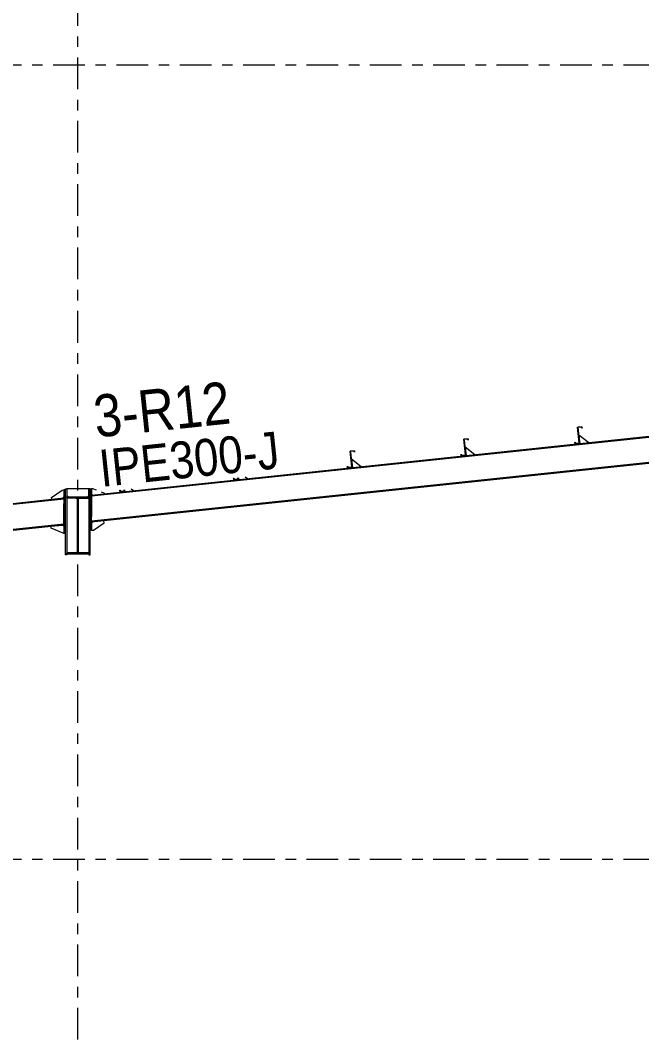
# Model space of a CAD drawing. Header units: millimetres. Extents: x -49 to 773, y -77 to 497.
# Drawn here: x 52.9 to 111.7, y 165.5 to 262 of the extents above; entities that cross this region are included whole.
import ezdxf

# ---------------------------------------------------------------- set-up
doc = ezdxf.new("R2010")
doc.units = ezdxf.units.MM
for name, pattern in [('XKITLINE00', [0]), ('XKITLINE02', [4, 2, -2]), ('XKITLINE03', [6, 3, -1, 1, -1])]:
    doc.linetypes.add(name, pattern=pattern)
for name, color, linetype, lineweight in [('Part', 2, 'Continuous', 0), ('PartMark', 7, 'Continuous', 0), ('S-grid', 1, 'Continuous', 0)]:
    doc.layers.add(name, color=color, linetype=linetype, lineweight=lineweight)
doc.styles.add('ARIAL', font='ARIAL.TTF')

# ---------------------------------------------------------------- blocks, each defined once
blk = doc.blocks.new('*A159')
at = {"layer": 'Part'}
blk.add_hatch(color=3, dxfattribs=at).paths.add_polyline_path([(62.568, 218.91), (62.983, 218.954), (62.996, 218.83), (62.981, 218.828), (62.969, 218.937), (62.585, 218.897), (62.742, 217.403), (62.328, 217.36), (62.315, 217.484), (62.33, 217.486), (62.341, 217.376), (62.726, 217.417)], flags=17)
blk = doc.blocks.new('*A160')
at = {"layer": 'Part'}
blk.add_hatch(color=3, dxfattribs=at).paths.add_polyline_path([(84.115, 221.183), (84.53, 221.227), (84.543, 221.102), (84.528, 221.101), (84.517, 221.21), (84.132, 221.17), (84.289, 219.676), (83.875, 219.632), (83.862, 219.757), (83.877, 219.758), (83.888, 219.649), (84.273, 219.69)], flags=17)
blk = doc.blocks.new('*A161')
at = {"layer": 'Part'}
blk.add_hatch(color=3, dxfattribs=at).paths.add_polyline_path([(105.663, 223.456), (106.077, 223.499), (106.09, 223.375), (106.075, 223.373), (106.064, 223.483), (105.679, 223.442), (105.837, 221.949), (105.422, 221.905), (105.409, 222.029), (105.424, 222.031), (105.436, 221.922), (105.82, 221.962)], flags=17)
blk = doc.blocks.new('*A162')
at = {"layer": 'Part'}
blk.add_hatch(color=3, dxfattribs=at).paths.add_polyline_path([(73.342, 220.047), (73.756, 220.09), (73.769, 219.966), (73.754, 219.964), (73.743, 220.074), (73.358, 220.033), (73.516, 218.54), (73.102, 218.496), (73.088, 218.62), (73.103, 218.622), (73.115, 218.513), (73.499, 218.553)], flags=17)
blk = doc.blocks.new('*A163')
at = {"layer": 'Part'}
blk.add_hatch(color=3, dxfattribs=at).paths.add_polyline_path([(94.889, 222.319), (95.303, 222.363), (95.317, 222.239), (95.302, 222.237), (95.29, 222.346), (94.906, 222.306), (95.063, 220.813), (94.649, 220.769), (94.636, 220.893), (94.65, 220.895), (94.662, 220.785), (95.047, 220.826)], flags=17)
blk = doc.blocks.new('*A164')
at = {"layer": 'Part'}
blk.add_hatch(color=3, dxfattribs=at).paths.add_polyline_path([(62.568, 218.91), (62.983, 218.954), (62.996, 218.83), (62.981, 218.828), (62.969, 218.937), (62.585, 218.897), (62.742, 217.403), (62.328, 217.36), (62.315, 217.484), (62.33, 217.486), (62.341, 217.376), (62.726, 217.417)], flags=17)
blk = doc.blocks.new('*A165')
at = {"layer": 'Part'}
blk.add_hatch(color=3, dxfattribs=at).paths.add_polyline_path([(84.115, 221.183), (84.53, 221.227), (84.543, 221.102), (84.528, 221.101), (84.517, 221.21), (84.132, 221.17), (84.289, 219.676), (83.875, 219.632), (83.862, 219.757), (83.877, 219.758), (83.888, 219.649), (84.273, 219.69)], flags=17)
blk = doc.blocks.new('*A166')
at = {"layer": 'Part'}
blk.add_hatch(color=3, dxfattribs=at).paths.add_polyline_path([(105.663, 223.456), (106.077, 223.499), (106.09, 223.375), (106.075, 223.373), (106.064, 223.483), (105.679, 223.442), (105.837, 221.949), (105.422, 221.905), (105.409, 222.029), (105.424, 222.031), (105.436, 221.922), (105.82, 221.962)], flags=17)
blk = doc.blocks.new('*A167')
at = {"layer": 'Part'}
blk.add_hatch(color=3, dxfattribs=at).paths.add_polyline_path([(73.342, 220.047), (73.756, 220.09), (73.769, 219.966), (73.754, 219.964), (73.743, 220.074), (73.358, 220.033), (73.516, 218.54), (73.102, 218.496), (73.088, 218.62), (73.103, 218.622), (73.115, 218.513), (73.499, 218.553)], flags=17)
blk = doc.blocks.new('*A168')
at = {"layer": 'Part'}
blk.add_hatch(color=3, dxfattribs=at).paths.add_polyline_path([(94.889, 222.319), (95.303, 222.363), (95.317, 222.239), (95.302, 222.237), (95.29, 222.346), (94.906, 222.306), (95.063, 220.813), (94.649, 220.769), (94.636, 220.893), (94.65, 220.895), (94.662, 220.785), (95.047, 220.826)], flags=17)
blk = doc.blocks.new('*A169')
at = {"layer": 'Part'}
blk.add_hatch(color=3, dxfattribs=at).paths.add_polyline_path([(57.292, 211.438), (57.292, 211.538), (59.375, 211.538), (59.375, 211.438)], flags=17)
blk = doc.blocks.new('*A170')
at = {"layer": 'Part'}
blk.add_hatch(color=3, dxfattribs=at).paths.add_polyline_path([(58.313, 211.538), (58.313, 216.755), (58.354, 216.755), (58.354, 211.538)], flags=17)
blk = doc.blocks.new('*A171')
at = {"layer": 'Part'}
blk.add_hatch(color=3, dxfattribs=at).paths.add_polyline_path([(57.292, 216.755), (57.292, 216.855), (59.375, 216.855), (59.375, 216.755)], flags=17)
blk = doc.blocks.new('*A959')
at = {"layer": 'S-grid', "color": 1, "linetype": 'XKITLINE03', "lineweight": 0}
blk.add_line((-10, 257.769), (571.596, 257.769), dxfattribs=at)
blk = doc.blocks.new('*A960')
at = {"layer": 'S-grid', "color": 1, "linetype": 'XKITLINE03', "lineweight": 0}
blk.add_line((-10, 182.561), (571.596, 182.561), dxfattribs=at)
blk = doc.blocks.new('*A1010')
at = {"layer": 'S-grid', "color": 1, "linetype": 'XKITLINE03', "lineweight": 0}
blk.add_line((58.333, 165.458), (58.333, 306.103), dxfattribs=at)
blk = doc.blocks.new('*A1011')
at = {"layer": 'Part', "color": 2, "linetype": 'XKITLINE00', "lineweight": 0}
for p, q in [((139.442, 225.41), (59.642, 216.993)), ((139.442, 225.334), (59.642, 216.917)), ((139.442, 222.971), (59.642, 214.554)), ((59.642, 214.479), (139.442, 222.896))]:
    blk.add_line(p, q, dxfattribs=at)
at = {"layer": 'Part', "color": 7, "linetype": 'XKITLINE02', "lineweight": 0}
for p, q in [((139.442, 222.896), (139.442, 225.41)), ((59.642, 216.993), (59.642, 214.479))]:
    blk.add_line(p, q, dxfattribs=at)
blk = doc.blocks.new('*A1057')
at = {"layer": 'Part', "color": 2, "linetype": 'XKITLINE00', "lineweight": 0}
for p, q in [((57.025, 216.717), (10.261, 211.784)), ((57.025, 216.641), (10.268, 211.709)), ((57.025, 214.278), (10.515, 209.372)), ((10.523, 209.298), (57.025, 214.203))]:
    blk.add_line(p, q, dxfattribs=at)
at = {"layer": 'Part', "color": 7, "linetype": 'XKITLINE02', "lineweight": 0}
for p, q in [((57.025, 214.203), (57.025, 216.717)), ((10.261, 211.784), (10.523, 209.298))]:
    blk.add_line(p, q, dxfattribs=at)
blk = doc.blocks.new('*A1058')
at = {"layer": 'Part', "color": 2, "linetype": 'XKITLINE00', "lineweight": 0}
for p, q in [((57.167, 211.355), (57.167, 217.618)), ((57.167, 217.618), (57.292, 217.618)), ((57.292, 217.618), (57.292, 216.855)), ((57.292, 216.755), (57.292, 211.538)), ((57.292, 211.438), (57.292, 211.355)), ((57.292, 211.355), (57.167, 211.355))]:
    blk.add_line(p, q, dxfattribs=at)
at = {"layer": 'Part', "color": 7, "linetype": 'XKITLINE02', "lineweight": 0}
for p, q in [((57.292, 216.855), (57.292, 216.755)), ((57.292, 211.538), (57.292, 211.438))]:
    blk.add_line(p, q, dxfattribs=at)
blk = doc.blocks.new('*A1059')
at = {"layer": 'Part', "color": 7, "linetype": 'XKITLINE02', "lineweight": 0}
for p, q in [((55.782, 214.072), (56.901, 214.19)), ((57.025, 214.078), (57.025, 213.425))]:
    blk.add_line(p, q, dxfattribs=at)
at = {"layer": 'Part', "color": 2, "linetype": 'XKITLINE00', "lineweight": 0}
for p, q in [((55.802, 213.882), (55.782, 214.072)), ((56.94, 213.416), (55.802, 213.882)), ((56.901, 214.19), (57.025, 214.078)), ((57.025, 213.425), (56.94, 213.416))]:
    blk.add_line(p, q, dxfattribs=at)
blk = doc.blocks.new('*A1064')
at = {"layer": 'Part', "color": 2, "linetype": 'XKITLINE00', "lineweight": 0}
for p, q in [((59.375, 217.618), (57.292, 217.618)), ((57.292, 216.98), (57.417, 216.855)), ((59.25, 216.855), (59.375, 216.98))]:
    blk.add_line(p, q, dxfattribs=at)
at = {"layer": 'Part', "color": 7, "linetype": 'XKITLINE02', "lineweight": 0}
for p, q in [((57.292, 217.618), (57.292, 216.98)), ((59.375, 216.98), (59.375, 217.618)), ((57.417, 216.855), (59.25, 216.855))]:
    blk.add_line(p, q, dxfattribs=at)
blk = doc.blocks.new('*A1065')
at = {"layer": 'Part', "color": 2, "linetype": 'XKITLINE00', "lineweight": 0}
for p, q in [((57.15, 217.508), (57.025, 217.508)), ((57.025, 217.508), (57.025, 213.425)), ((57.15, 213.425), (57.15, 217.508)), ((57.025, 213.425), (57.15, 213.425))]:
    blk.add_line(p, q, dxfattribs=at)
blk = doc.blocks.new('*A1066')
at = {"layer": 'Part', "color": 2, "linetype": 'XKITLINE00', "lineweight": 0}
for p, q in [((55.843, 216.797), (56.859, 217.491)), ((56.859, 217.491), (57.025, 217.508)), ((55.864, 216.594), (55.843, 216.797)), ((56.901, 216.703), (57.025, 216.842))]:
    blk.add_line(p, q, dxfattribs=at)
at = {"layer": 'Part', "color": 7, "linetype": 'XKITLINE02', "lineweight": 0}
for p, q in [((57.025, 217.508), (57.025, 216.842)), ((55.864, 216.594), (56.901, 216.703))]:
    blk.add_line(p, q, dxfattribs=at)
blk = doc.blocks.new('*A1067')
at = {"layer": 'Part', "color": 2, "linetype": 'XKITLINE00', "lineweight": 0}
for p, q in [((62.315, 217.484), (62.33, 217.486)), ((62.316, 217.476), (62.315, 217.484)), ((62.328, 217.36), (62.316, 217.476)), ((62.742, 217.403), (62.328, 217.36)), ((62.33, 217.486), (62.331, 217.477)), ((62.331, 217.477), (62.341, 217.376)), ((62.341, 217.376), (62.726, 217.417)), ((62.726, 217.417), (62.715, 217.518)), ((62.73, 217.519), (62.742, 217.403))]:
    blk.add_line(p, q, dxfattribs=at)
blk = doc.blocks.new('*A1068')
at = {"layer": 'Part', "color": 2, "linetype": 'XKITLINE00', "lineweight": 0}
for p, q in [((84.115, 221.183), (84.53, 221.227)), ((84.273, 219.69), (84.115, 221.183)), ((84.517, 221.21), (84.132, 221.17)), ((84.132, 221.17), (84.289, 219.676)), ((84.528, 221.101), (84.517, 221.21)), ((84.543, 221.102), (84.528, 221.101)), ((84.53, 221.227), (84.543, 221.102)), ((83.862, 219.757), (83.877, 219.758)), ((83.875, 219.632), (83.862, 219.757)), ((84.289, 219.676), (83.875, 219.632)), ((83.877, 219.758), (83.888, 219.649)), ((83.888, 219.649), (84.273, 219.69))]:
    blk.add_line(p, q, dxfattribs=at)
blk = doc.blocks.new('*A1069')
at = {"layer": 'Part', "color": 2, "linetype": 'XKITLINE00', "lineweight": 0}
for p, q in [((105.663, 223.456), (106.077, 223.499)), ((105.82, 221.962), (105.663, 223.456)), ((106.064, 223.483), (105.679, 223.442)), ((105.679, 223.442), (105.837, 221.949)), ((106.075, 223.373), (106.064, 223.483)), ((106.09, 223.375), (106.075, 223.373)), ((106.077, 223.499), (106.09, 223.375)), ((105.409, 222.029), (105.424, 222.031)), ((105.422, 221.905), (105.409, 222.029)), ((105.424, 222.031), (105.436, 221.922)), ((105.837, 221.949), (105.422, 221.905)), ((105.436, 221.922), (105.82, 221.962))]:
    blk.add_line(p, q, dxfattribs=at)
blk = doc.blocks.new('*A1070')
at = {"layer": 'Part', "color": 2, "linetype": 'XKITLINE00', "lineweight": 0}
for p, q in [((73.088, 218.62), (73.103, 218.622)), ((73.089, 218.612), (73.088, 218.62)), ((73.102, 218.496), (73.089, 218.612)), ((73.516, 218.54), (73.102, 218.496)), ((73.103, 218.622), (73.104, 218.614)), ((73.104, 218.614), (73.115, 218.513)), ((73.115, 218.513), (73.499, 218.553)), ((73.499, 218.553), (73.489, 218.654)), ((73.504, 218.656), (73.516, 218.54))]:
    blk.add_line(p, q, dxfattribs=at)
blk = doc.blocks.new('*A1071')
at = {"layer": 'Part', "color": 2, "linetype": 'XKITLINE00', "lineweight": 0}
for p, q in [((94.889, 222.319), (95.303, 222.363)), ((95.047, 220.826), (94.889, 222.319)), ((95.29, 222.346), (94.906, 222.306)), ((94.906, 222.306), (95.063, 220.813)), ((95.302, 222.237), (95.29, 222.346)), ((95.317, 222.239), (95.302, 222.237)), ((95.303, 222.363), (95.317, 222.239)), ((94.636, 220.893), (94.65, 220.895)), ((94.649, 220.769), (94.636, 220.893)), ((95.063, 220.813), (94.649, 220.769)), ((94.65, 220.895), (94.662, 220.785)), ((94.662, 220.785), (95.047, 220.826))]:
    blk.add_line(p, q, dxfattribs=at)
blk = doc.blocks.new('*A1072')
at = {"layer": 'Part', "color": 2, "linetype": 'XKITLINE00', "lineweight": 0}
for p, q in [((62.315, 217.484), (62.33, 217.486)), ((62.316, 217.476), (62.315, 217.484)), ((62.328, 217.36), (62.316, 217.476)), ((62.742, 217.403), (62.328, 217.36)), ((62.33, 217.486), (62.331, 217.477)), ((62.331, 217.477), (62.341, 217.376)), ((62.341, 217.376), (62.726, 217.417)), ((62.726, 217.417), (62.715, 217.518)), ((62.73, 217.519), (62.742, 217.403))]:
    blk.add_line(p, q, dxfattribs=at)
blk = doc.blocks.new('*A1073')
at = {"layer": 'Part', "color": 2, "linetype": 'XKITLINE00', "lineweight": 0}
for p, q in [((84.115, 221.183), (84.53, 221.227)), ((84.273, 219.69), (84.115, 221.183)), ((84.517, 221.21), (84.132, 221.17)), ((84.132, 221.17), (84.289, 219.676)), ((84.528, 221.101), (84.517, 221.21)), ((84.543, 221.102), (84.528, 221.101)), ((84.53, 221.227), (84.543, 221.102)), ((83.862, 219.757), (83.877, 219.758)), ((83.875, 219.632), (83.862, 219.757)), ((84.289, 219.676), (83.875, 219.632)), ((83.877, 219.758), (83.888, 219.649)), ((83.888, 219.649), (84.273, 219.69))]:
    blk.add_line(p, q, dxfattribs=at)
blk = doc.blocks.new('*A1074')
at = {"layer": 'Part', "color": 2, "linetype": 'XKITLINE00', "lineweight": 0}
for p, q in [((105.663, 223.456), (106.077, 223.499)), ((105.82, 221.962), (105.663, 223.456)), ((106.064, 223.483), (105.679, 223.442)), ((105.679, 223.442), (105.837, 221.949)), ((106.075, 223.373), (106.064, 223.483)), ((106.09, 223.375), (106.075, 223.373)), ((106.077, 223.499), (106.09, 223.375)), ((105.409, 222.029), (105.424, 222.031)), ((105.422, 221.905), (105.409, 222.029)), ((105.424, 222.031), (105.436, 221.922)), ((105.837, 221.949), (105.422, 221.905)), ((105.436, 221.922), (105.82, 221.962))]:
    blk.add_line(p, q, dxfattribs=at)
blk = doc.blocks.new('*A1075')
at = {"layer": 'Part', "color": 2, "linetype": 'XKITLINE00', "lineweight": 0}
for p, q in [((73.088, 218.62), (73.103, 218.622)), ((73.089, 218.612), (73.088, 218.62)), ((73.102, 218.496), (73.089, 218.612)), ((73.516, 218.54), (73.102, 218.496)), ((73.103, 218.622), (73.104, 218.614)), ((73.104, 218.614), (73.115, 218.513)), ((73.115, 218.513), (73.499, 218.553)), ((73.499, 218.553), (73.489, 218.654)), ((73.504, 218.656), (73.516, 218.54))]:
    blk.add_line(p, q, dxfattribs=at)
blk = doc.blocks.new('*A1076')
at = {"layer": 'Part', "color": 2, "linetype": 'XKITLINE00', "lineweight": 0}
for p, q in [((94.889, 222.319), (95.303, 222.363)), ((95.047, 220.826), (94.889, 222.319)), ((95.29, 222.346), (94.906, 222.306)), ((94.906, 222.306), (95.063, 220.813)), ((95.302, 222.237), (95.29, 222.346)), ((95.317, 222.239), (95.302, 222.237)), ((95.303, 222.363), (95.317, 222.239)), ((94.636, 220.893), (94.65, 220.895)), ((94.649, 220.769), (94.636, 220.893)), ((95.063, 220.813), (94.649, 220.769)), ((94.65, 220.895), (94.662, 220.785)), ((94.662, 220.785), (95.047, 220.826))]:
    blk.add_line(p, q, dxfattribs=at)
blk = doc.blocks.new('*A1077')
at = {"layer": 'Part', "color": 2, "linetype": 'XKITLINE00', "lineweight": 0}
for p, q in [((57.292, 211.538), (59.375, 211.538)), ((57.292, 211.438), (57.292, 211.538)), ((59.375, 211.438), (57.292, 211.438)), ((59.375, 211.538), (59.375, 211.438))]:
    blk.add_line(p, q, dxfattribs=at)
blk = doc.blocks.new('*A1078')
at = {"layer": 'Part', "color": 2, "linetype": 'XKITLINE00', "lineweight": 0}
for p, q in [((58.313, 216.755), (58.354, 216.755)), ((58.313, 211.538), (58.313, 216.755)), ((58.354, 216.755), (58.354, 211.538)), ((58.354, 211.538), (58.313, 211.538))]:
    blk.add_line(p, q, dxfattribs=at)
blk = doc.blocks.new('*A1079')
at = {"layer": 'Part', "color": 2, "linetype": 'XKITLINE00', "lineweight": 0}
for p, q in [((57.292, 216.855), (59.375, 216.855)), ((57.292, 216.755), (57.292, 216.855)), ((59.375, 216.755), (57.292, 216.755)), ((59.375, 216.855), (59.375, 216.755))]:
    blk.add_line(p, q, dxfattribs=at)
blk = doc.blocks.new('*A1080')
at = {"layer": 'Part', "color": 2, "linetype": 'XKITLINE00', "lineweight": 0}
for p, q in [((58.354, 216.621), (58.479, 216.746)), ((58.479, 216.746), (59.375, 216.746)), ((58.479, 211.546), (58.354, 211.671)), ((59.375, 211.546), (58.479, 211.546))]:
    blk.add_line(p, q, dxfattribs=at)
at = {"layer": 'Part', "color": 7, "linetype": 'XKITLINE02', "lineweight": 0}
for p, q in [((58.354, 211.671), (58.354, 216.621)), ((59.375, 216.746), (59.375, 211.546))]:
    blk.add_line(p, q, dxfattribs=at)
blk = doc.blocks.new('*A1081')
at = {"layer": 'Part', "color": 2, "linetype": 'XKITLINE00', "lineweight": 0}
for p, q in [((59.375, 217.618), (59.375, 216.855)), ((59.5, 217.618), (59.375, 217.618)), ((59.5, 211.355), (59.5, 217.618)), ((59.375, 216.755), (59.375, 211.538)), ((59.375, 211.438), (59.375, 211.355)), ((59.375, 211.355), (59.5, 211.355))]:
    blk.add_line(p, q, dxfattribs=at)
at = {"layer": 'Part', "color": 7, "linetype": 'XKITLINE02', "lineweight": 0}
for p, q in [((59.375, 216.855), (59.375, 216.755)), ((59.375, 211.538), (59.375, 211.438))]:
    blk.add_line(p, q, dxfattribs=at)
blk = doc.blocks.new('*A1082')
at = {"layer": 'Part', "color": 2, "linetype": 'XKITLINE00', "lineweight": 0}
for p, q in [((59.766, 214.492), (59.642, 214.354)), ((59.807, 213.718), (60.824, 214.412)), ((60.824, 214.412), (60.804, 214.601)), ((59.642, 213.701), (59.807, 213.718))]:
    blk.add_line(p, q, dxfattribs=at)
at = {"layer": 'Part', "color": 7, "linetype": 'XKITLINE02', "lineweight": 0}
for p, q in [((59.642, 214.354), (59.642, 213.701)), ((60.804, 214.601), (59.766, 214.492))]:
    blk.add_line(p, q, dxfattribs=at)
blk = doc.blocks.new('*A1083')
at = {"layer": 'Part', "color": 2, "linetype": 'XKITLINE00', "lineweight": 0}
for p, q in [((84.182, 221.089), (84.141, 221.085)), ((84.34, 219.598), (84.182, 221.089)), ((84.289, 219.676), (84.298, 219.593))]:
    blk.add_line(p, q, dxfattribs=at)
at = {"layer": 'Part', "color": 7, "linetype": 'XKITLINE02', "lineweight": 0}
for p, q in [((84.141, 221.085), (84.289, 219.676)), ((84.298, 219.593), (84.34, 219.598))]:
    blk.add_line(p, q, dxfattribs=at)
blk = doc.blocks.new('*A1084')
at = {"layer": 'Part', "color": 2, "linetype": 'XKITLINE00', "lineweight": 0}
blk.add_line((85.168, 219.685), (84.252, 220.426), dxfattribs=at)
at = {"layer": 'Part', "color": 7, "linetype": 'XKITLINE02', "lineweight": 0}
for p, q in [((84.252, 220.426), (84.34, 219.598)), ((84.34, 219.598), (85.168, 219.685))]:
    blk.add_line(p, q, dxfattribs=at)
blk = doc.blocks.new('*A1085')
at = {"layer": 'Part', "color": 7, "linetype": 'XKITLINE02', "lineweight": 0}
for p, q in [((73.504, 218.656), (73.516, 218.54)), ((73.525, 218.457), (73.566, 218.461))]:
    blk.add_line(p, q, dxfattribs=at)
at = {"layer": 'Part', "color": 2, "linetype": 'XKITLINE00', "lineweight": 0}
for p, q in [((73.516, 218.54), (73.525, 218.457)), ((73.566, 218.461), (73.545, 218.66))]:
    blk.add_line(p, q, dxfattribs=at)
blk = doc.blocks.new('*A1086')
at = {"layer": 'Part', "color": 7, "linetype": 'XKITLINE02', "lineweight": 0}
for p, q in [((73.545, 218.66), (73.566, 218.461)), ((73.566, 218.461), (74.395, 218.549))]:
    blk.add_line(p, q, dxfattribs=at)
at = {"layer": 'Part', "color": 2, "linetype": 'XKITLINE00', "lineweight": 0}
blk.add_line((74.395, 218.549), (74.175, 218.727), dxfattribs=at)
blk = doc.blocks.new('*A1087')
at = {"layer": 'Part', "color": 7, "linetype": 'XKITLINE02', "lineweight": 0}
for p, q in [((62.772, 217.524), (62.793, 217.325)), ((62.793, 217.325), (63.621, 217.412))]:
    blk.add_line(p, q, dxfattribs=at)
at = {"layer": 'Part', "color": 2, "linetype": 'XKITLINE00', "lineweight": 0}
blk.add_line((63.621, 217.412), (63.401, 217.59), dxfattribs=at)
blk = doc.blocks.new('*A1088')
at = {"layer": 'Part', "color": 7, "linetype": 'XKITLINE02', "lineweight": 0}
for p, q in [((62.73, 217.519), (62.742, 217.403)), ((62.751, 217.321), (62.793, 217.325))]:
    blk.add_line(p, q, dxfattribs=at)
at = {"layer": 'Part', "color": 2, "linetype": 'XKITLINE00', "lineweight": 0}
for p, q in [((62.742, 217.403), (62.751, 217.321)), ((62.793, 217.325), (62.772, 217.524))]:
    blk.add_line(p, q, dxfattribs=at)
blk = doc.blocks.new('*A1089')
at = {"layer": 'Part', "color": 2, "linetype": 'XKITLINE00', "lineweight": 0}
for p, q in [((59.517, 213.701), (59.517, 217.618)), ((59.517, 217.618), (59.642, 217.618)), ((59.642, 213.701), (59.642, 217.618)), ((59.642, 213.701), (59.517, 213.701))]:
    blk.add_line(p, q, dxfattribs=at)
blk = doc.blocks.new('*A1090')
at = {"layer": 'Part', "color": 2, "linetype": 'XKITLINE00', "lineweight": 0}
for p, q in [((59.742, 217.628), (59.642, 217.618)), ((60.093, 217.485), (59.742, 217.628)), ((60.881, 217.162), (60.565, 217.291)), ((59.642, 217.118), (59.766, 217.006)), ((60.885, 217.124), (60.881, 217.162))]:
    blk.add_line(p, q, dxfattribs=at)
at = {"layer": 'Part', "color": 7, "linetype": 'XKITLINE02', "lineweight": 0}
for p, q in [((59.642, 217.618), (59.642, 217.118)), ((59.766, 217.006), (60.885, 217.124))]:
    blk.add_line(p, q, dxfattribs=at)
blk = doc.blocks.new('*A1091')
at = {"layer": 'Part', "color": 2, "linetype": 'XKITLINE00', "lineweight": 0}
for p, q in [((94.956, 222.226), (94.914, 222.221)), ((95.113, 220.734), (94.956, 222.226)), ((95.063, 220.813), (95.072, 220.73))]:
    blk.add_line(p, q, dxfattribs=at)
at = {"layer": 'Part', "color": 7, "linetype": 'XKITLINE02', "lineweight": 0}
for p, q in [((94.914, 222.221), (95.063, 220.813)), ((95.072, 220.73), (95.113, 220.734))]:
    blk.add_line(p, q, dxfattribs=at)
blk = doc.blocks.new('*A1092')
at = {"layer": 'Part', "color": 2, "linetype": 'XKITLINE00', "lineweight": 0}
blk.add_line((95.942, 220.821), (95.026, 221.563), dxfattribs=at)
at = {"layer": 'Part', "color": 7, "linetype": 'XKITLINE02', "lineweight": 0}
for p, q in [((95.026, 221.563), (95.113, 220.734)), ((95.113, 220.734), (95.942, 220.821))]:
    blk.add_line(p, q, dxfattribs=at)
blk = doc.blocks.new('*A1093')
at = {"layer": 'Part', "color": 2, "linetype": 'XKITLINE00', "lineweight": 0}
for p, q in [((105.729, 223.362), (105.688, 223.358)), ((105.887, 221.87), (105.729, 223.362)), ((105.837, 221.949), (105.845, 221.866))]:
    blk.add_line(p, q, dxfattribs=at)
at = {"layer": 'Part', "color": 7, "linetype": 'XKITLINE02', "lineweight": 0}
for p, q in [((105.688, 223.358), (105.837, 221.949)), ((105.845, 221.866), (105.887, 221.87))]:
    blk.add_line(p, q, dxfattribs=at)
blk = doc.blocks.new('*A1094')
at = {"layer": 'Part', "color": 2, "linetype": 'XKITLINE00', "lineweight": 0}
blk.add_line((106.716, 221.958), (105.799, 222.699), dxfattribs=at)
at = {"layer": 'Part', "color": 7, "linetype": 'XKITLINE02', "lineweight": 0}
for p, q in [((105.799, 222.699), (105.887, 221.87)), ((105.887, 221.87), (106.716, 221.958))]:
    blk.add_line(p, q, dxfattribs=at)
blk = doc.blocks.new('*A1121')
at = {"layer": 'Part', "color": 2, "linetype": 'XKITLINE00', "lineweight": 0}
for p, q in [((58.188, 216.746), (57.292, 216.746)), ((58.188, 216.746), (58.313, 216.621)), ((58.188, 211.546), (57.292, 211.546)), ((58.313, 211.671), (58.188, 211.546))]:
    blk.add_line(p, q, dxfattribs=at)
at = {"layer": 'Part', "color": 7, "linetype": 'XKITLINE02', "lineweight": 0}
for p, q in [((57.292, 216.746), (57.292, 211.546)), ((58.313, 216.621), (58.313, 211.671))]:
    blk.add_line(p, q, dxfattribs=at)
blk = doc.blocks.new('*A1987')
at = {"layer": 'PartMark', "color": 3, "style": 'ARIAL', "width": 0.85}
blk.add_text('3-R12', height=4, rotation=6.02179, dxfattribs=at).set_placement((60.07, 222.468))
at = {"layer": 'PartMark', "color": 7, "style": 'ARIAL', "width": 0.85}
blk.add_text('IPE300-J', height=3.5, rotation=6.02179, dxfattribs=at).set_placement((60.563, 217.794))

msp = doc.modelspace()

# ---------------------------------------------------------------- block references
at = {"lineweight": 0}
for name in ['*A1010', '*A959', '*A1987', '*A1011', '*A161', '*A166', '*A1069', '*A1074', '*A1093', '*A163', '*A168', '*A1071', '*A1076', '*A1091', '*A1094', '*A160', '*A165', '*A1068', '*A1073', '*A1083', '*A1092', '*A162', '*A167', '*A1084', '*A159', '*A164', '*A1070', '*A1075', '*A1085', '*A1086', '*A1066', '*A1065', '*A1058', '*A1064', '*A1081', '*A1089', '*A1090', '*A1067', '*A1072', '*A1088', '*A1087', '*A1057', '*A171', '*A1079', '*A1121', '*A170', '*A1078', '*A1080', '*A1082', '*A1059', '*A169', '*A1077', '*A960']:
    msp.add_blockref(name, (0, 0), dxfattribs=at)

doc.saveas('drawing.dxf')
